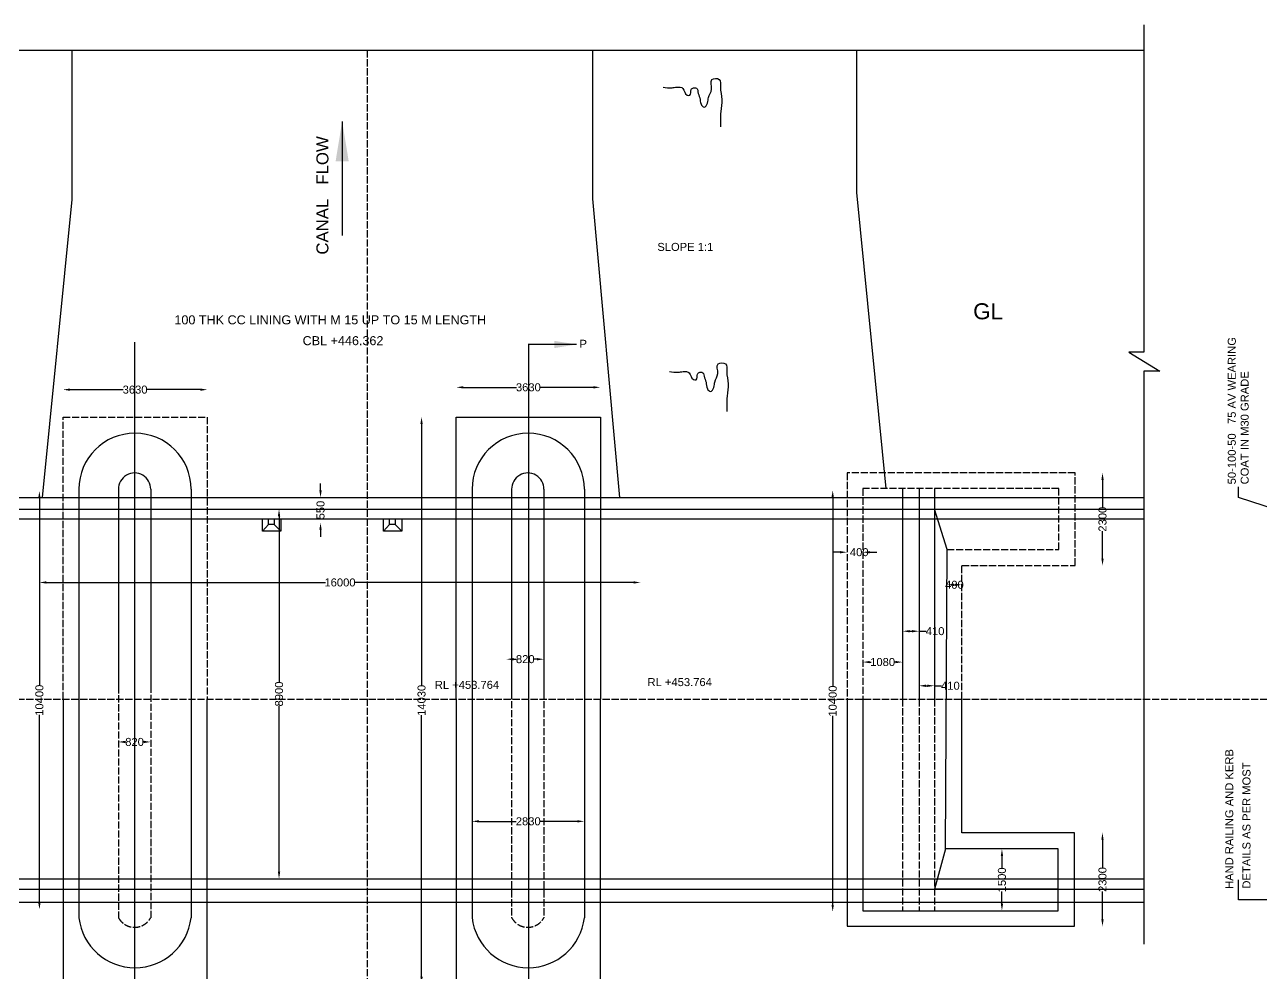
# Model space of a CAD drawing. Header units: millimetres. Extents: x 2052775 to 2129090, y 45591445 to 45653592.
# Drawn here: x 2069988 to 2100881, y 45612299 to 45635990 of the extents above; entities that cross this region are included whole.
import ezdxf

# ---------------------------------------------------------------- set-up
doc = ezdxf.new("R2010")
doc.units = ezdxf.units.MM
doc.header["$MEASUREMENT"] = 0
doc.linetypes.add('ACAD_ISO02W100', pattern=[15, 12, -3])
for name, color, linetype in [('DIMENSIONS', 7, 'Continuous'), ('DRAWING', 2, 'Continuous'), ('TEXT', 7, 'Continuous')]:
    doc.layers.add(name, color=color, linetype=linetype)
doc.styles.get("Standard").update_dxf_attribs({"font": 'arial.ttf', "height": 200})
doc.dimstyles.get("Standard").update_dxf_attribs({"dimtxt": 200, "dimasz": 175, "dimexe": 0.18, "dimexo": 0.0625, "dimgap": 0.09, "dimtad": 0, "dimdec": 0, "dimzin": 0, "dimdsep": 46, "dimtxsty": 'Standard', "dimcen": 0.09, "dimse1": 1, "dimse2": 1, "dimadec": 0, "dimazin": 0, "dimtfac": 1, "dimtdec": 0, "dimtofl": 0, "dimtmove": 0, "dimatfit": 3, "dimfxl": 1, "dimtolj": 1, "dimtzin": 0, "dimarcsym": 0})

# ---------------------------------------------------------------- blocks, each defined once
blk = doc.blocks.new('*D83')
at = {"layer": 'Defpoints', "color": 0, "transparency": 16777216}
for p in [(2070587, 45624343), (2070354, 45613893), (2070587, 45613893)]:
    blk.add_point(p, dxfattribs=at)
at = {"layer": 'DIMENSIONS', "color": 0, "lineweight": -2, "transparency": 16777216}
for p, q in [((2070354, 45624168), (2070354, 45619485)), ((2070354, 45614068), (2070354, 45618751))]:
    blk.add_line(p, q, dxfattribs=at)
at = {"layer": 'DIMENSIONS', "color": 0, "transparency": 16777216}
for points in [[(2070325, 45624168), (2070384, 45624168), (2070354, 45624343)], [(2070325, 45614068), (2070384, 45614068), (2070354, 45613893)]]:
    blk.add_solid(points, dxfattribs=at)
at = {"layer": 'DIMENSIONS', "color": 0, "transparency": 16777216, "insert": (2070354, 45619118), "char_height": 200, "attachment_point": 5, "rotation": 90}
blk.add_mtext('\\A1;10400', dxfattribs=at)
blk = doc.blocks.new('*D84')
at = {"layer": 'Defpoints', "color": 0, "transparency": 16777216}
for p in [(2072328, 45618076), (2073135, 45618076), (2073135, 45618076)]:
    blk.add_point(p, dxfattribs=at)
at = {"layer": 'DIMENSIONS', "color": 0, "lineweight": -2, "transparency": 16777216}
for p, q in [((2072503, 45618076), (2072511, 45618076)), ((2072960, 45618076), (2072953, 45618076))]:
    blk.add_line(p, q, dxfattribs=at)
at = {"layer": 'DIMENSIONS', "color": 0, "transparency": 16777216}
for points in [[(2072503, 45618106), (2072503, 45618047), (2072328, 45618076)], [(2072960, 45618106), (2072960, 45618047), (2073135, 45618076)]]:
    blk.add_solid(points, dxfattribs=at)
at = {"layer": 'DIMENSIONS', "color": 0, "transparency": 16777216, "insert": (2072732, 45618076), "char_height": 200, "attachment_point": 5}
blk.add_mtext('\\A1;820', dxfattribs=at)
blk = doc.blocks.new('*D85')
at = {"layer": 'Defpoints', "color": 0, "transparency": 16777216}
for p in [(2076217, 45623888), (2076341, 45614660), (2076367, 45614660)]:
    blk.add_point(p, dxfattribs=at)
at = {"layer": 'DIMENSIONS', "color": 0, "lineweight": -2, "transparency": 16777216}
for p, q in [((2076341, 45623713), (2076341, 45619572)), ((2076341, 45614835), (2076341, 45618975))]:
    blk.add_line(p, q, dxfattribs=at)
at = {"layer": 'DIMENSIONS', "color": 0, "transparency": 16777216}
for points in [[(2076312, 45623713), (2076370, 45623713), (2076341, 45623888)], [(2076312, 45614835), (2076370, 45614835), (2076341, 45614660)]]:
    blk.add_solid(points, dxfattribs=at)
at = {"layer": 'DIMENSIONS', "color": 0, "transparency": 16777216, "insert": (2076341, 45619274), "char_height": 200, "attachment_point": 5, "rotation": 90}
blk.add_mtext('\\A1;8900', dxfattribs=at)
blk = doc.blocks.new('*D86')
at = {"layer": 'Defpoints', "color": 0, "transparency": 16777216}
for p in [(2070354, 45621986), (2085374, 45622059), (2085374, 45621986)]:
    blk.add_point(p, dxfattribs=at)
at = {"layer": 'DIMENSIONS', "color": 0, "lineweight": -2, "transparency": 16777216}
for p, q in [((2070529, 45622059), (2077498, 45622059)), ((2085199, 45622059), (2078231, 45622059))]:
    blk.add_line(p, q, dxfattribs=at)
at = {"layer": 'DIMENSIONS', "color": 0, "transparency": 16777216}
for points in [[(2070529, 45622089), (2070529, 45622030), (2070354, 45622059)], [(2085199, 45622089), (2085199, 45622030), (2085374, 45622059)]]:
    blk.add_solid(points, dxfattribs=at)
at = {"layer": 'DIMENSIONS', "color": 0, "transparency": 16777216, "insert": (2077864, 45622059), "char_height": 200, "attachment_point": 5}
blk.add_mtext('\\A1;16000', dxfattribs=at)
blk = doc.blocks.new('*D87')
at = {"layer": 'Defpoints', "color": 0, "transparency": 16777216}
for p in [(2077355, 45624184), (2077355, 45623551), (2077378, 45623551)]:
    blk.add_point(p, dxfattribs=at)
at = {"layer": 'DIMENSIONS', "color": 0, "lineweight": -2, "transparency": 16777216}
for p, q in [((2077378, 45624359), (2077378, 45624534)), ((2077378, 45623376), (2077378, 45623201))]:
    blk.add_line(p, q, dxfattribs=at)
at = {"layer": 'DIMENSIONS', "color": 0, "transparency": 16777216}
for points in [[(2077348, 45624359), (2077407, 45624359), (2077378, 45624184)], [(2077348, 45623376), (2077407, 45623376), (2077378, 45623551)]]:
    blk.add_solid(points, dxfattribs=at)
at = {"layer": 'DIMENSIONS', "color": 0, "transparency": 16777216, "insert": (2077378, 45623868), "char_height": 200, "attachment_point": 5, "rotation": 90}
blk.add_mtext('\\A1;550', dxfattribs=at)
blk = doc.blocks.new('*D88')
at = {"layer": 'Defpoints', "color": 0, "transparency": 16777216}
for p in [(2082026, 45620100), (2082960, 45620143), (2082960, 45620100)]:
    blk.add_point(p, dxfattribs=at)
at = {"layer": 'DIMENSIONS', "color": 0, "lineweight": -2, "transparency": 16777216}
for p, q in [((2082201, 45620143), (2082272, 45620143)), ((2082785, 45620143), (2082714, 45620143))]:
    blk.add_line(p, q, dxfattribs=at)
at = {"layer": 'DIMENSIONS', "color": 0, "transparency": 16777216}
for points in [[(2082201, 45620172), (2082201, 45620113), (2082026, 45620143)], [(2082785, 45620172), (2082785, 45620113), (2082960, 45620143)]]:
    blk.add_solid(points, dxfattribs=at)
at = {"layer": 'DIMENSIONS', "color": 0, "transparency": 16777216, "insert": (2082493, 45620143), "char_height": 200, "attachment_point": 5}
blk.add_mtext('\\A1;820', dxfattribs=at)
blk = doc.blocks.new('*D89')
at = {"layer": 'Defpoints', "color": 0, "transparency": 16777216}
for p in [(2084371, 45626933), (2080769, 45626190), (2084371, 45626190)]:
    blk.add_point(p, dxfattribs=at)
at = {"layer": 'DIMENSIONS', "color": 0, "lineweight": -2, "transparency": 16777216}
for p, q in [((2080944, 45626933), (2082272, 45626933)), ((2084196, 45626933), (2082868, 45626933))]:
    blk.add_line(p, q, dxfattribs=at)
at = {"layer": 'DIMENSIONS', "color": 0, "transparency": 16777216}
for points in [[(2080944, 45626962), (2080944, 45626904), (2080769, 45626933)], [(2084196, 45626962), (2084196, 45626904), (2084371, 45626933)]]:
    blk.add_solid(points, dxfattribs=at)
at = {"layer": 'DIMENSIONS', "color": 0, "transparency": 16777216, "insert": (2082570, 45626933), "char_height": 200, "attachment_point": 5}
blk.add_mtext('\\A1;3630', dxfattribs=at)
blk = doc.blocks.new('*D90')
at = {"layer": 'Defpoints', "color": 0, "transparency": 16777216}
for p in [(2090533, 45622829), (2090924, 45622829), (2090924, 45622815)]:
    blk.add_point(p, dxfattribs=at)
at = {"layer": 'DIMENSIONS', "color": 0, "lineweight": -2, "transparency": 16777216}
for p, q in [((2090358, 45622815), (2090183, 45622815)), ((2091099, 45622815), (2091274, 45622815))]:
    blk.add_line(p, q, dxfattribs=at)
at = {"layer": 'DIMENSIONS', "color": 0, "transparency": 16777216}
for points in [[(2090358, 45622844), (2090358, 45622786), (2090533, 45622815)], [(2091099, 45622844), (2091099, 45622786), (2090924, 45622815)]]:
    blk.add_solid(points, dxfattribs=at)
at = {"layer": 'DIMENSIONS', "color": 0, "transparency": 16777216, "insert": (2090836, 45622815), "char_height": 200, "attachment_point": 5}
blk.add_mtext('\\A1;400', dxfattribs=at)
blk = doc.blocks.new('*D91')
at = {"layer": 'Defpoints', "color": 0, "transparency": 16777216}
for p in [(2093025, 45621972), (2093403, 45622001), (2093403, 45621972)]:
    blk.add_point(p, dxfattribs=at)
at = {"layer": 'DIMENSIONS', "color": 0, "lineweight": -2, "transparency": 16777216}
blk.add_line((2093200, 45622001), (2093228, 45622001), dxfattribs=at)
at = {"layer": 'DIMENSIONS', "color": 0, "transparency": 16777216}
for points in [[(2093200, 45622030), (2093200, 45621972), (2093025, 45622001)], [(2093228, 45622030), (2093228, 45621972), (2093403, 45622001)]]:
    blk.add_solid(points, dxfattribs=at)
at = {"layer": 'DIMENSIONS', "color": 0, "transparency": 16777216, "insert": (2093214, 45622001), "char_height": 200, "attachment_point": 5}
blk.add_mtext('\\A1;400', dxfattribs=at)
blk = doc.blocks.new('*D92')
at = {"layer": 'Defpoints', "color": 0, "transparency": 16777216}
for p in [(2092332, 45619479), (2092714, 45619479), (2092714, 45619479)]:
    blk.add_point(p, dxfattribs=at)
at = {"layer": 'DIMENSIONS', "color": 0, "lineweight": -2, "transparency": 16777216}
for p, q in [((2092507, 45619479), (2092539, 45619479)), ((2092714, 45619479), (2092889, 45619479))]:
    blk.add_line(p, q, dxfattribs=at)
at = {"layer": 'DIMENSIONS', "color": 0, "transparency": 16777216}
for points in [[(2092507, 45619508), (2092507, 45619450), (2092332, 45619479)], [(2092539, 45619508), (2092539, 45619450), (2092714, 45619479)]]:
    blk.add_solid(points, dxfattribs=at)
at = {"layer": 'DIMENSIONS', "color": 0, "transparency": 16777216, "insert": (2093114, 45619479), "char_height": 200, "attachment_point": 5}
blk.add_mtext('\\A1;410', dxfattribs=at)
blk = doc.blocks.new('*D93')
at = {"layer": 'Defpoints', "color": 0, "transparency": 16777216}
for p in [(2091919, 45620842), (2092332, 45620842), (2092332, 45620842)]:
    blk.add_point(p, dxfattribs=at)
at = {"layer": 'DIMENSIONS', "color": 0, "lineweight": -2, "transparency": 16777216}
for p, q in [((2092094, 45620842), (2092157, 45620842)), ((2092332, 45620842), (2092507, 45620842))]:
    blk.add_line(p, q, dxfattribs=at)
at = {"layer": 'DIMENSIONS', "color": 0, "transparency": 16777216}
for points in [[(2092094, 45620871), (2092094, 45620813), (2091919, 45620842)], [(2092157, 45620871), (2092157, 45620813), (2092332, 45620842)]]:
    blk.add_solid(points, dxfattribs=at)
at = {"layer": 'DIMENSIONS', "color": 0, "transparency": 16777216, "insert": (2092732, 45620842), "char_height": 200, "attachment_point": 5}
blk.add_mtext('\\A1;410', dxfattribs=at)
blk = doc.blocks.new('*D94')
at = {"layer": 'Defpoints', "color": 0, "transparency": 16777216}
for p in [(2090924, 45620060), (2091919, 45620071), (2091919, 45620068)]:
    blk.add_point(p, dxfattribs=at)
at = {"layer": 'DIMENSIONS', "color": 0, "lineweight": -2, "transparency": 16777216}
for p, q in [((2091099, 45620071), (2091132, 45620071)), ((2091744, 45620071), (2091710, 45620071))]:
    blk.add_line(p, q, dxfattribs=at)
at = {"layer": 'DIMENSIONS', "color": 0, "transparency": 16777216}
for points in [[(2091099, 45620100), (2091099, 45620042), (2090924, 45620071)], [(2091744, 45620100), (2091744, 45620042), (2091919, 45620071)]]:
    blk.add_solid(points, dxfattribs=at)
at = {"layer": 'DIMENSIONS', "color": 0, "transparency": 16777216, "insert": (2091421, 45620071), "char_height": 200, "attachment_point": 5}
blk.add_mtext('\\A1;1080', dxfattribs=at)
blk = doc.blocks.new('*D95')
at = {"layer": 'Defpoints', "color": 0, "transparency": 16777216}
for p in [(2090061, 45624361), (2090061, 45613832), (2090174, 45613832)]:
    blk.add_point(p, dxfattribs=at)
at = {"layer": 'DIMENSIONS', "color": 0, "lineweight": -2, "transparency": 16777216}
for p, q in [((2090174, 45624186), (2090174, 45619464)), ((2090174, 45614007), (2090174, 45618730))]:
    blk.add_line(p, q, dxfattribs=at)
at = {"layer": 'DIMENSIONS', "color": 0, "transparency": 16777216}
for points in [[(2090144, 45624186), (2090203, 45624186), (2090174, 45624361)], [(2090144, 45614007), (2090203, 45614007), (2090174, 45613832)]]:
    blk.add_solid(points, dxfattribs=at)
at = {"layer": 'DIMENSIONS', "color": 0, "transparency": 16777216, "insert": (2090174, 45619097), "char_height": 200, "attachment_point": 5, "rotation": 90}
blk.add_mtext('\\A1;10400', dxfattribs=at)
blk = doc.blocks.new('*D96')
at = {"layer": 'Defpoints', "color": 0, "transparency": 16777216}
for p in [(2081164, 45616093), (2083970, 45616093), (2083970, 45616093)]:
    blk.add_point(p, dxfattribs=at)
at = {"layer": 'DIMENSIONS', "color": 0, "lineweight": -2, "transparency": 16777216}
for p, q in [((2081339, 45616093), (2082267, 45616093)), ((2083795, 45616093), (2082867, 45616093))]:
    blk.add_line(p, q, dxfattribs=at)
at = {"layer": 'DIMENSIONS', "color": 0, "transparency": 16777216}
for points in [[(2081339, 45616123), (2081339, 45616064), (2081164, 45616093)], [(2083795, 45616123), (2083795, 45616064), (2083970, 45616093)]]:
    blk.add_solid(points, dxfattribs=at)
at = {"layer": 'DIMENSIONS', "color": 0, "transparency": 16777216, "insert": (2082567, 45616093), "char_height": 200, "attachment_point": 5}
blk.add_mtext('\\A1;2830', dxfattribs=at)
blk = doc.blocks.new('*D97')
at = {"layer": 'Defpoints', "color": 0, "transparency": 16777216}
for p in [(2094402, 45615403), (2094402, 45613860), (2094402, 45613860)]:
    blk.add_point(p, dxfattribs=at)
at = {"layer": 'DIMENSIONS', "color": 0, "lineweight": -2, "transparency": 16777216}
for p, q in [((2094402, 45615228), (2094402, 45614920)), ((2094402, 45614035), (2094402, 45614342))]:
    blk.add_line(p, q, dxfattribs=at)
at = {"layer": 'DIMENSIONS', "color": 0, "transparency": 16777216}
for points in [[(2094373, 45615228), (2094431, 45615228), (2094402, 45615403)], [(2094373, 45614035), (2094431, 45614035), (2094402, 45613860)]]:
    blk.add_solid(points, dxfattribs=at)
at = {"layer": 'DIMENSIONS', "color": 0, "transparency": 16777216, "insert": (2094402, 45614631), "char_height": 200, "attachment_point": 5, "rotation": 90}
blk.add_mtext('\\A1;1500', dxfattribs=at)
blk = doc.blocks.new('*D98')
at = {"layer": 'Defpoints', "color": 0, "transparency": 16777216}
for p in [(2096217, 45615808), (2096217, 45613471), (2096914, 45613471)]:
    blk.add_point(p, dxfattribs=at)
at = {"layer": 'DIMENSIONS', "color": 0, "lineweight": -2, "transparency": 16777216}
for p, q in [((2096914, 45615633), (2096914, 45614940)), ((2096914, 45613646), (2096914, 45614340))]:
    blk.add_line(p, q, dxfattribs=at)
at = {"layer": 'DIMENSIONS', "color": 0, "transparency": 16777216}
for points in [[(2096885, 45615633), (2096943, 45615633), (2096914, 45615808)], [(2096885, 45613646), (2096943, 45613646), (2096914, 45613471)]]:
    blk.add_solid(points, dxfattribs=at)
at = {"layer": 'DIMENSIONS', "color": 0, "transparency": 16777216, "insert": (2096914, 45614640), "char_height": 200, "attachment_point": 5, "rotation": 90}
blk.add_mtext('\\A1;2300', dxfattribs=at)
blk = doc.blocks.new('*D104')
at = {"layer": 'Defpoints', "color": 0, "transparency": 16777216}
for p in [(2096230, 45624795), (2096230, 45622483), (2096915, 45622483)]:
    blk.add_point(p, dxfattribs=at)
at = {"layer": 'DIMENSIONS', "color": 0, "lineweight": -2, "transparency": 16777216}
for p, q in [((2096915, 45624620), (2096915, 45623939)), ((2096915, 45622658), (2096915, 45623339))]:
    blk.add_line(p, q, dxfattribs=at)
at = {"layer": 'DIMENSIONS', "color": 0, "transparency": 16777216}
for points in [[(2096886, 45624620), (2096944, 45624620), (2096915, 45624795)], [(2096886, 45622658), (2096944, 45622658), (2096915, 45622483)]]:
    blk.add_solid(points, dxfattribs=at)
at = {"layer": 'DIMENSIONS', "color": 0, "transparency": 16777216, "insert": (2096915, 45623639), "char_height": 200, "attachment_point": 5, "rotation": 90}
blk.add_mtext('\\A1;2300', dxfattribs=at)
blk = doc.blocks.new('*D140')
at = {"layer": 'Defpoints', "color": 0, "transparency": 16777216}
for p in [(2074547, 45626875), (2070944, 45626190), (2074547, 45626012)]:
    blk.add_point(p, dxfattribs=at)
at = {"layer": 'DIMENSIONS', "color": 0, "lineweight": -2, "transparency": 16777216}
for p, q in [((2071119, 45626875), (2072447, 45626875)), ((2074372, 45626875), (2073044, 45626875))]:
    blk.add_line(p, q, dxfattribs=at)
at = {"layer": 'DIMENSIONS', "color": 0, "transparency": 16777216}
for points in [[(2071119, 45626904), (2071119, 45626846), (2070944, 45626875)], [(2074372, 45626904), (2074372, 45626846), (2074547, 45626875)]]:
    blk.add_solid(points, dxfattribs=at)
at = {"layer": 'DIMENSIONS', "color": 0, "transparency": 16777216, "insert": (2072745, 45626875), "char_height": 200, "attachment_point": 5}
blk.add_mtext('\\A1;3630', dxfattribs=at)
blk = doc.blocks.new('*D142')
at = {"layer": 'Defpoints', "color": 0, "transparency": 16777216}
for p in [(2080769, 45626190), (2079902, 45612040), (2080769, 45612040)]:
    blk.add_point(p, dxfattribs=at)
at = {"layer": 'DIMENSIONS', "color": 0, "lineweight": -2, "transparency": 16777216}
for p, q in [((2079902, 45626015), (2079902, 45619482)), ((2079902, 45612215), (2079902, 45618748))]:
    blk.add_line(p, q, dxfattribs=at)
at = {"layer": 'DIMENSIONS', "color": 0, "transparency": 16777216}
for points in [[(2079872, 45626015), (2079931, 45626015), (2079902, 45626190)], [(2079872, 45612215), (2079931, 45612215), (2079902, 45612040)]]:
    blk.add_solid(points, dxfattribs=at)
at = {"layer": 'DIMENSIONS', "color": 0, "transparency": 16777216, "insert": (2079902, 45619115), "char_height": 200, "attachment_point": 5, "rotation": 90}
blk.add_mtext('\\A1;14030', dxfattribs=at)

msp = doc.modelspace()

# ---------------------------------------------------------------- linework, layer by layer
at = {"layer": 'DIMENSIONS', "color": 0}
for points in [[(2075928.3, 45623652.4), (2076387.8, 45623652.4), (2076387.8, 45623337.1), (2075928.3, 45623337.1)], [(2076079.9, 45623652.4), (2076219.6, 45623652.4), (2076219.6, 45623507.4), (2076079.9, 45623507.4)], [(2078952.3, 45623652.4), (2079411.8, 45623652.4), (2079411.8, 45623337.1), (2078952.3, 45623337.1)], [(2079103.9, 45623652.4), (2079243.6, 45623652.4), (2079243.6, 45623507.4), (2079103.9, 45623507.4)]]:
    msp.add_lwpolyline(points, close=True, dxfattribs=at)
for points in [[(2076079.9, 45623507.4), (2075928.3, 45623337.1)], [(2076219.6, 45623507.4), (2076387.8, 45623337.1)], [(2079103.9, 45623507.4), (2078952.3, 45623337.1)], [(2079243.6, 45623507.4), (2079411.8, 45623337.1)]]:
    msp.add_lwpolyline(points, dxfattribs=at)
for points in [[(2085935, 45634429.5), (2086158.8, 45634416.5), (2086276.1, 45634429.5), (2086432.6, 45634399.2), (2086536.9, 45634229.8), (2086606.4, 45634227.7), (2086636.9, 45634368.8), (2086695.5, 45634414.3), (2086789, 45634386.1), (2086804.2, 45634314.5), (2086852, 45634164.7), (2086884.6, 45634001.9), (2086958.5, 45633932.5), (2087047.6, 45634034.5), (2087069.3, 45634169.1), (2087145.4, 45634384), (2087156.2, 45634620.6), (2087340, 45634622.4), (2087370.5, 45634435.8), (2087405.2, 45634125.4), (2087379.2, 45633819.3), (2087368.3, 45633590), (2087372.6, 45633435.9)], [(2086092.7, 45627326), (2086316.5, 45627313), (2086433.9, 45627326), (2086590.4, 45627295.6), (2086694.7, 45627126.3), (2086764.2, 45627124.1), (2086794.6, 45627265.2), (2086853.3, 45627310.8), (2086946.7, 45627282.6), (2086961.9, 45627211), (2087009.8, 45627061.2), (2087042.4, 45626898.4), (2087116.2, 45626828.9), (2087205.3, 45626930.9), (2087227.1, 45627065.5), (2087303.1, 45627280.4), (2087314, 45627517), (2087497.8, 45627518.9), (2087528.2, 45627332.2), (2087563, 45627021.8), (2087536.9, 45626715.8), (2087526.1, 45626486.5), (2087530.4, 45626332.3)]]:
    msp.add_spline(points, degree=3, dxfattribs=at)
at = {"layer": 'DRAWING', "color": 0}
for points in [[(2097950.4, 45635989.6), (2097950.4, 45627808.5), (2097572.9, 45627808.5), (2098348.2, 45627334.2), (2097947.6, 45627334.2), (2097947.6, 45613021.3)], [(2055189.6, 45635354.7), (2097950.4, 45635354.7)], [(2071165.8, 45635354.7), (2071165.8, 45631626.2), (2070426.2, 45624184)], [(2084169, 45635354.7), (2084169, 45631640.9), (2084851, 45624184)], [(2090770, 45635354.7), (2090770, 45631803.6), (2091500.9, 45624403.8)], [(2072741.1, 45611609.1), (2072741.1, 45628059.6)], [(2082574.2, 45628019.7), (2082574.2, 45611266.3)], [(2080769, 45619144), (2080769, 45626189.9), (2084371.1, 45626189.9), (2084371.1, 45619144)], [(2071339.7, 45624387.4), (2071339.7, 45613687)], [(2072328.5, 45624387.4), (2072328.5, 45619466)], [(2073135.3, 45624387.4), (2073135.3, 45619481.6)], [(2074145.4, 45624387.4), (2074145.4, 45613687)], [(2081164.2, 45624387.4), (2081164.2, 45613687)], [(2082153, 45624387.4), (2082153, 45619323.5)], [(2082959.9, 45624387.4), (2082959.9, 45619323.5)], [(2083969.9, 45624387.4), (2083969.9, 45613687)], [(2091919, 45624403.8), (2091919, 45619144)], [(2092332.3, 45624403.8), (2092332.3, 45619144)], [(2092714, 45624403.8), (2092714, 45619144)], [(2062946.3, 45624184), (2097947.6, 45624184)], [(2059458.7, 45623887.6), (2097947.6, 45623887.6)], [(2093029.5, 45622879.6), (2092714, 45623887.6)], [(2055176, 45623652.4), (2097947.6, 45623652.4)], [(2090923.9, 45619144), (2090923.9, 45613859.7), (2095810, 45613859.7), (2095810, 45615402.6), (2092994.6, 45615402.6), (2093029.5, 45622879.6)], [(2070944.5, 45619144), (2070944.5, 45612040.2), (2074548.5, 45612040.2), (2074548.5, 45619144)], [(2080769, 45619144), (2080769, 45612040.2), (2084373.1, 45612040.2), (2084373.1, 45619144)], [(2090532.5, 45619144), (2090532.5, 45613471.1), (2096217.4, 45613471.1), (2096217.4, 45615808.3), (2093403.5, 45615808.3), (2093403.5, 45619144)], [(2092994.6, 45615402.6), (2092714, 45614400.4)], [(2055176, 45614660.3), (2097947.6, 45614660.3)], [(2062946.3, 45614400.4), (2097947.6, 45614400.4)], [(2095810, 45614400.4), (2092714, 45614400.4)], [(2062946.3, 45614076.6), (2097947.6, 45614076.6)]]:
    msp.add_lwpolyline(points, dxfattribs=at)
at = {"layer": 'DRAWING', "color": 0, "linetype": 'ACAD_ISO02W100', "ltscale": 15}
for points in [[(2078540.2, 45635354.7), (2078540.2, 45611049.8)], [(2070944.5, 45619144), (2070944.5, 45626189.9), (2074546.5, 45626189.9), (2074546.5, 45619144)], [(2096229.6, 45622483.3), (2096229.6, 45624794.8), (2090532.5, 45624794.8), (2090532.5, 45619144)], [(2093029.5, 45622879.6), (2095819.9, 45622879.6), (2095819.9, 45624403.8), (2090923.9, 45624403.8), (2090923.9, 45619144)], [(2093403.5, 45619144), (2093403.5, 45622483.3), (2096229.6, 45622483.3)], [(2072328.5, 45619466), (2072328.5, 45613687)], [(2073135.3, 45619481.6), (2073135.3, 45613687)], [(2055176, 45619144), (2112429.5, 45619144)], [(2082153, 45619323.5), (2082153, 45613687)], [(2082959.9, 45619323.5), (2082959.9, 45613687)], [(2091919, 45619144), (2091919, 45613859.7)], [(2092332.3, 45619144), (2092332.3, 45613859.7)], [(2092714, 45619144), (2092714, 45613859.7)]]:
    msp.add_lwpolyline(points, dxfattribs=at)
at = {"layer": 'DRAWING', "color": 0}
for centre, radius, start, end in [((2072742.5, 45624384.2), 1402.9, 0.12903, 179.87097), ((2082567.1, 45624384.2), 1402.9, 0.12903, 179.87097), ((2072731.9, 45624391.6), 403.4, 359.40401, 180.59599), ((2082556.4, 45624391.6), 403.4, 359.40401, 180.59599), ((2072742.5, 45613848.5), 1412.1, 186.56704, 353.43296), ((2082567.1, 45613848.5), 1412.1, 186.56704, 353.43296)]:
    msp.add_arc(centre, radius, start, end, dxfattribs=at)
at = {"layer": 'DRAWING', "color": 0, "linetype": 'ACAD_ISO02W100', "ltscale": 15}
for centre in [(2072731.9, 45613907.3), (2082556.4, 45613907.3)]:
    msp.add_arc(centre, 459.7, 208.64126, 331.35874, dxfattribs=at)

# ---------------------------------------------------------------- texts
at = {"layer": 'TEXT', "color": 0}
for s, height, p in [('CANAL   FLOW ', 300, (2077574.4, 45630248)), ('50-100-50   75 AV WEARING ', 200, (2100244.6, 45624509.7)), ('COAT IN M30 GRADE ', 200, (2100565.9, 45624509.7)), ('HAND RAILING AND KERB ', 200, (2100181.5, 45614404.6)), ('DETAILS AS PER MOST ', 200, (2100611.4, 45614413))]:
    msp.add_text(s, height=height, rotation=90, dxfattribs=at).set_placement(p)
for s, height, p in [('SLOPE 1:1', 200, (2085792.4, 45630340.6)), ('GL', 400, (2093682.9, 45628632.5)), ('100 THK CC LINING WITH M 15 UP TO 15 M LENGTH ', 225, (2073726.8, 45628506.3)), ('CBL +446.362', 225, (2076930.5, 45627986.3)), ('P', 200, (2083848.7, 45627920.1)), ('RL +453.764', 200, (2080233, 45619402.4)), ('RL +453.764', 200, (2085547.4, 45619471.4))]:
    msp.add_text(s, height=height, dxfattribs=at).set_placement(p)

# ---------------------------------------------------------------- dimensions: what is measured, and where the dimension line sits
at = {"layer": 'DIMENSIONS', "color": 0}
for base, p1, p2, text, picture, middle in [((2074546.5, 45626874.8), (2070944.5, 45626189.9), (2074546.5, 45626011.7), '3630', '*D140', (2072745.5, 45626874.8)), ((2084371.1, 45626932.8), (2080769, 45626189.9), (2084371.1, 45626189.9), '3630', '*D89', (2082570.1, 45626932.8)), ((2085374.3, 45622059.4), (2070354.4, 45621985.7), (2085374.3, 45621985.7), '16000', '*D86', (2077864.4, 45622059.4)), ((2092332.3, 45620842.2), (2091919, 45620842.2), (2092332.3, 45620842.2), '410', '*D93', (2092732, 45620842.2)), ((2082959.9, 45620142.6), (2082026.4, 45620100.1), (2082959.9, 45620100.1), '820', '*D88', (2082493.1, 45620142.6)), ((2091919, 45620071.3), (2090923.9, 45620060.3), (2091919, 45620067.6), '1080', '*D94', (2091421.4, 45620071.3)), ((2092714, 45619479.3), (2092332.3, 45619479.3), (2092714, 45619479.3), '410', '*D92', (2093113.7, 45619479.3)), ((2073135.3, 45618076.5), (2072328.5, 45618076.5), (2073135.3, 45618076.5), '820', '*D84', (2072731.9, 45618076.5)), ((2083969.9, 45616093.5), (2081164.2, 45616093.5), (2083969.9, 45616093.5), '2830', '*D96', (2082567.1, 45616093.5))]:
    dim = msp.add_linear_dim(base=base, p1=p1, p2=p2, text=text, dimstyle='Standard', dxfattribs=at)
    dim.commit()
    dim.dimension.update_dxf_attribs({"geometry": picture, "text_midpoint": middle})
for base, p1, p2, text, picture, middle in [((2079901.6, 45612040.2), (2080769, 45626189.9), (2080769, 45612040.2), '14030', '*D142', (2079901.6, 45619115)), ((2096914.7, 45622483.3), (2096229.6, 45624794.8), (2096229.6, 45622483.3), '2300', '*D104', (2096914.7, 45623639)), ((2077377.6, 45623551), (2077354.7, 45624184), (2077354.7, 45623551), '550', '*D87', (2077377.6, 45623867.5)), ((2070354.4, 45613892.7), (2070586.7, 45624343.4), (2070586.7, 45613892.7), '10400', '*D83', (2070354.4, 45619118)), ((2090173.5, 45613832.5), (2090061.5, 45624361.4), (2090061.5, 45613832.5), '10400', '*D95', (2090173.5, 45619097)), ((2076341.3, 45614660.3), (2076217.4, 45623887.6), (2076367.4, 45614660.3), '8900', '*D85', (2076341.3, 45619273.9)), ((2096914.3, 45613471.1), (2096217.4, 45615808.3), (2096217.4, 45613471.1), '2300', '*D98', (2096914.3, 45614639.7)), ((2094402.3, 45613859.7), (2094402.3, 45615402.6), (2094402.3, 45613859.7), '1500', '*D97', (2094402.3, 45614631.1))]:
    dim = msp.add_linear_dim(base=base, p1=p1, p2=p2, angle=90, text=text, dimstyle='Standard', dxfattribs=at)
    dim.commit()
    dim.dimension.update_dxf_attribs({"geometry": picture, "text_midpoint": middle})
for base, p1, p2, picture, middle in [((2090923.9, 45622814.9), (2090532.5, 45622829.5), (2090923.9, 45622829.5), '*D90', (2090836.4, 45622814.9)), ((2093403.5, 45622000.9), (2093025.3, 45621971.7), (2093403.5, 45621971.7), '*D91', (2093214.4, 45622000.9))]:
    dim = msp.add_linear_dim(base=base, p1=p1, p2=p2, text='400', dimstyle='Standard', dxfattribs=at)
    dim.commit()
    dim.dimension.update_dxf_attribs({"geometry": picture, "text_midpoint": middle, "dimtype": 160})

# ---------------------------------------------------------------- leaders
for points, override in [([(2077918.2, 45633576.4), (2077918.2, 45630721.5)], {"dimasz": 1000}), ([(2083771.1, 45628003.9), (2082583.3, 45628003.9)], {"dimasz": 550, "dimgap": 0.09, "dimtad": 0}), ([(2102673.4, 45623410.1), (2100315.1, 45624182.7), (2100315.1, 45624449.4)], {"dimgap": 0.09, "dimtad": 0}), ([(2101877.9, 45614131.7), (2100310.9, 45614131.7), (2100310.9, 45614629)], {"dimgap": 0.09, "dimtad": 0})]:
    msp.add_leader(points, dimstyle='Standard', override=override, dxfattribs=at)

doc.saveas('drawing.dxf')
